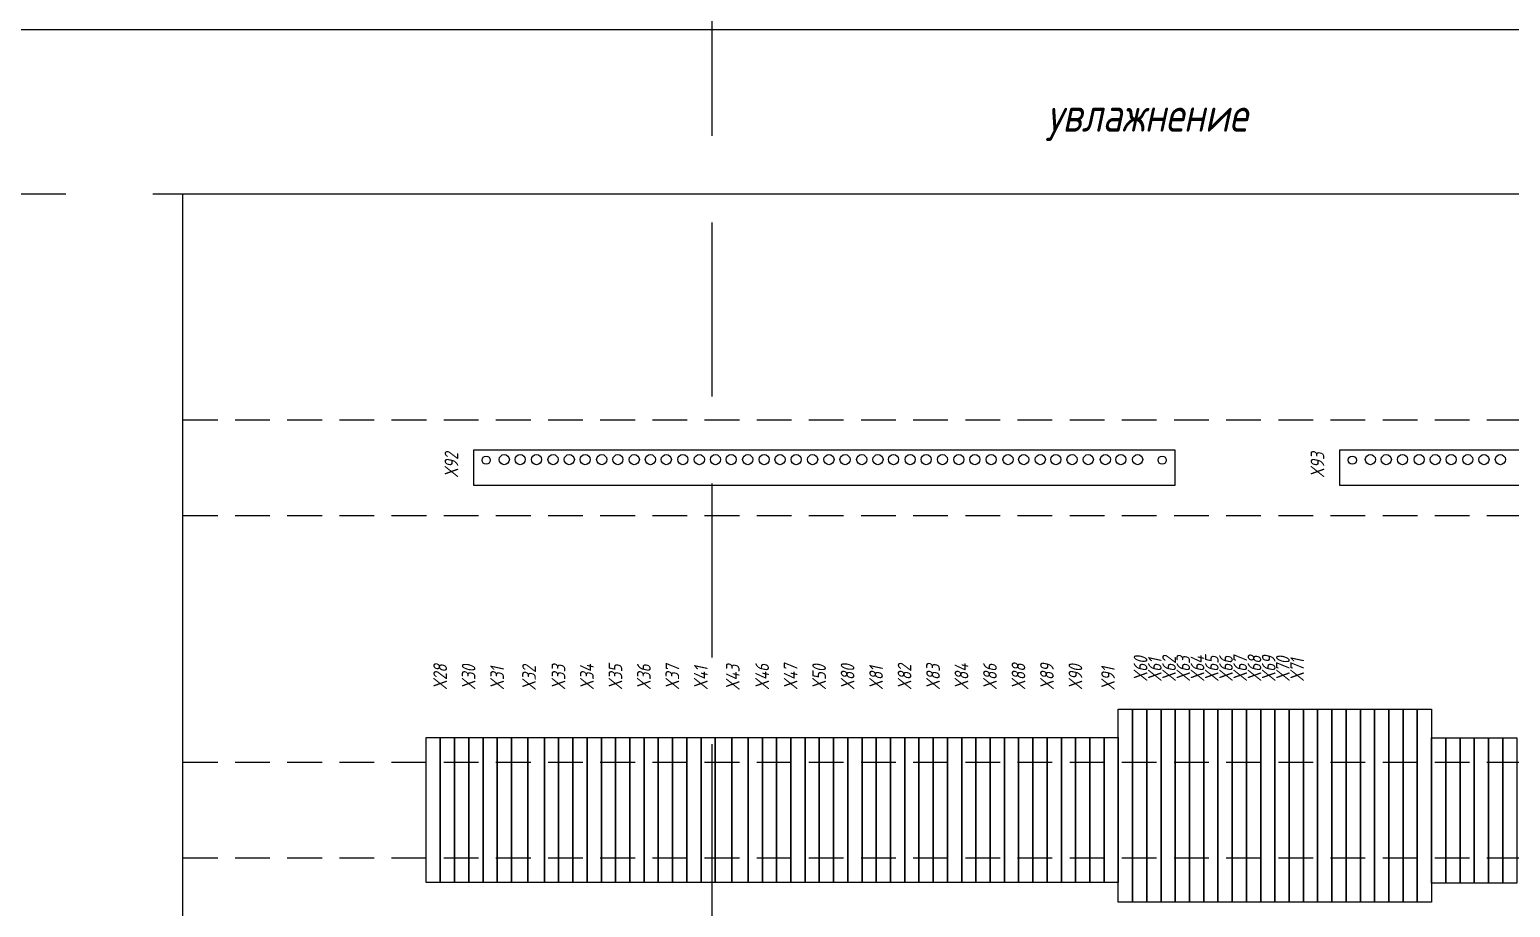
# Model space of a CAD drawing. Header units: millimetres. Extents: x -2573 to 1068, y -1220 to 2800.
# Drawn here: x 50 to 591, y 2479 to 2800 of the extents above; entities that cross this region are included whole.
import ezdxf

# ---------------------------------------------------------------- set-up
doc = ezdxf.new("R2010")
doc.units = ezdxf.units.MM
doc.linetypes.add('DASHED', pattern=[19.05, 12.7, -6.35])
doc.layers.add('noprint', color=2, linetype='Continuous', true_color=0xffff00, plot=False)
doc.styles.add('textstyle143', font='', dxfattribs={"width": 0.8})
doc.styles.add('textstyle15', font='', dxfattribs={"width": 0.8})
doc.styles.add('textstyle175', font='', dxfattribs={"width": 0.8})
doc.styles.add('textstyle176', font='', dxfattribs={"width": 0.8})
doc.styles.add('textstyle177', font='', dxfattribs={"width": 0.8})
doc.styles.add('textstyle178', font='', dxfattribs={"width": 0.8})
doc.styles.add('textstyle179', font='', dxfattribs={"width": 0.8})
doc.styles.add('textstyle180', font='', dxfattribs={"width": 0.8})
doc.styles.add('textstyle181', font='', dxfattribs={"width": 0.8})
doc.styles.add('textstyle182', font='', dxfattribs={"width": 0.8})
doc.styles.add('textstyle183', font='', dxfattribs={"width": 0.8})
doc.styles.add('textstyle184', font='', dxfattribs={"width": 0.8})
doc.styles.add('textstyle185', font='', dxfattribs={"width": 0.8})
doc.styles.add('textstyle186', font='', dxfattribs={"width": 0.8})
doc.styles.add('textstyle187', font='', dxfattribs={"width": 0.8})
doc.styles.add('textstyle188', font='', dxfattribs={"width": 0.8})
doc.styles.add('textstyle189', font='', dxfattribs={"width": 0.8})
doc.styles.add('textstyle190', font='', dxfattribs={"width": 0.8})
doc.styles.add('textstyle191', font='', dxfattribs={"width": 0.8})
doc.styles.add('textstyle192', font='', dxfattribs={"width": 0.8})
doc.styles.add('textstyle193', font='', dxfattribs={"width": 0.8})
doc.styles.add('textstyle194', font='', dxfattribs={"width": 0.8})
doc.styles.add('textstyle195', font='', dxfattribs={"width": 0.8})
doc.styles.add('textstyle196', font='', dxfattribs={"width": 0.8})
doc.styles.add('textstyle197', font='', dxfattribs={"width": 0.8})
doc.styles.add('textstyle198', font='', dxfattribs={"width": 0.8})
doc.styles.add('textstyle199', font='', dxfattribs={"width": 0.8})
doc.styles.add('textstyle200', font='', dxfattribs={"width": 0.8})
doc.styles.add('textstyle201', font='', dxfattribs={"width": 0.8})
doc.styles.add('textstyle202', font='', dxfattribs={"width": 0.8})
doc.styles.add('textstyle203', font='', dxfattribs={"width": 0.8})
doc.styles.add('textstyle204', font='', dxfattribs={"width": 0.8})
doc.styles.add('textstyle205', font='', dxfattribs={"width": 0.8})
doc.styles.add('textstyle206', font='', dxfattribs={"width": 0.8})
doc.styles.add('textstyle207', font='', dxfattribs={"width": 0.8})
doc.styles.add('textstyle208', font='', dxfattribs={"width": 0.8})
doc.styles.add('textstyle209', font='', dxfattribs={"width": 0.8})
doc.styles.add('textstyle210', font='', dxfattribs={"width": 0.8})
doc.styles.add('textstyle211', font='', dxfattribs={"width": 0.8})
doc.styles.get('textstyle143').set_extended_font_data('ISOCPEUR', italic=True)
doc.styles.get('textstyle15').set_extended_font_data('ISOCPEUR', italic=True)
doc.styles.get('textstyle175').set_extended_font_data('ISOCPEUR', italic=True)
doc.styles.get('textstyle176').set_extended_font_data('ISOCPEUR', italic=True)
doc.styles.get('textstyle177').set_extended_font_data('ISOCPEUR', italic=True)
doc.styles.get('textstyle178').set_extended_font_data('ISOCPEUR', italic=True)
doc.styles.get('textstyle179').set_extended_font_data('ISOCPEUR', italic=True)
doc.styles.get('textstyle180').set_extended_font_data('ISOCPEUR', italic=True)
doc.styles.get('textstyle181').set_extended_font_data('ISOCPEUR', italic=True)
doc.styles.get('textstyle182').set_extended_font_data('ISOCPEUR', italic=True)
doc.styles.get('textstyle183').set_extended_font_data('ISOCPEUR', italic=True)
doc.styles.get('textstyle184').set_extended_font_data('ISOCPEUR', italic=True)
doc.styles.get('textstyle185').set_extended_font_data('ISOCPEUR', italic=True)
doc.styles.get('textstyle186').set_extended_font_data('ISOCPEUR', italic=True)
doc.styles.get('textstyle187').set_extended_font_data('ISOCPEUR', italic=True)
doc.styles.get('textstyle188').set_extended_font_data('ISOCPEUR', italic=True)
doc.styles.get('textstyle189').set_extended_font_data('ISOCPEUR', italic=True)
doc.styles.get('textstyle190').set_extended_font_data('ISOCPEUR', italic=True)
doc.styles.get('textstyle191').set_extended_font_data('ISOCPEUR', italic=True)
doc.styles.get('textstyle192').set_extended_font_data('ISOCPEUR', italic=True)
doc.styles.get('textstyle193').set_extended_font_data('ISOCPEUR', italic=True)
doc.styles.get('textstyle194').set_extended_font_data('ISOCPEUR', italic=True)
doc.styles.get('textstyle195').set_extended_font_data('ISOCPEUR', italic=True)
doc.styles.get('textstyle196').set_extended_font_data('ISOCPEUR', italic=True)
doc.styles.get('textstyle197').set_extended_font_data('ISOCPEUR', italic=True)
doc.styles.get('textstyle198').set_extended_font_data('ISOCPEUR', italic=True)
doc.styles.get('textstyle199').set_extended_font_data('ISOCPEUR', italic=True)
doc.styles.get('textstyle200').set_extended_font_data('ISOCPEUR', italic=True)
doc.styles.get('textstyle201').set_extended_font_data('ISOCPEUR', italic=True)
doc.styles.get('textstyle202').set_extended_font_data('ISOCPEUR', italic=True)
doc.styles.get('textstyle203').set_extended_font_data('ISOCPEUR', italic=True)
doc.styles.get('textstyle204').set_extended_font_data('ISOCPEUR', italic=True)
doc.styles.get('textstyle205').set_extended_font_data('ISOCPEUR', italic=True)
doc.styles.get('textstyle206').set_extended_font_data('ISOCPEUR', italic=True)
doc.styles.get('textstyle207').set_extended_font_data('ISOCPEUR', italic=True)
doc.styles.get('textstyle208').set_extended_font_data('ISOCPEUR', italic=True)
doc.styles.get('textstyle209').set_extended_font_data('ISOCPEUR', italic=True)
doc.styles.get('textstyle210').set_extended_font_data('ISOCPEUR', italic=True)
doc.styles.get('textstyle211').set_extended_font_data('ISOCPEUR', italic=True)

msp = doc.modelspace()

# ---------------------------------------------------------------- linework, layer by layer
msp.add_line((0, 2800), (962.5, 2800))
at = {"color": 0, "linetype": 'DASHED'}
for p, q in [((106.25, 2657.5), (856.25, 2657.5)), ((106.25, 2622.5), (856.25, 2622.5)), ((106.25, 2532.5), (856.25, 2532.5)), ((106.25, 2497.5), (856.25, 2497.5))]:
    msp.add_line(p, q, dxfattribs=at)
at = {"flags": 128}
for points in [[(212.44, 2633.5), (212.44, 2646.5), (468.44, 2646.5), (468.44, 2633.5)], [(528.72, 2633.5), (528.72, 2646.5), (784.72, 2646.5), (784.72, 2633.5)]]:
    msp.add_lwpolyline(points, close=True, dxfattribs=at)
at = {"color": 0}
for points in [[(453.05, 2481.4), (447.85, 2481.4), (447.85, 2551.8), (453.05, 2551.8)], [(458.25, 2481.4), (453.05, 2481.4), (453.05, 2551.8), (458.25, 2551.8)], [(463.45, 2481.4), (458.25, 2481.4), (458.25, 2551.8), (463.45, 2551.8)], [(468.65, 2481.4), (463.45, 2481.4), (463.45, 2551.8), (468.65, 2551.8)], [(473.85, 2481.4), (468.65, 2481.4), (468.65, 2551.8), (473.85, 2551.8)], [(479.05, 2481.4), (473.85, 2481.4), (473.85, 2551.8), (479.05, 2551.8)], [(484.25, 2481.4), (479.05, 2481.4), (479.05, 2551.8), (484.25, 2551.8)], [(489.45, 2481.4), (484.25, 2481.4), (484.25, 2551.8), (489.45, 2551.8)], [(494.65, 2481.4), (489.45, 2481.4), (489.45, 2551.8), (494.65, 2551.8)], [(499.85, 2481.4), (494.65, 2481.4), (494.65, 2551.8), (499.85, 2551.8)], [(505.05, 2481.4), (499.85, 2481.4), (499.85, 2551.8), (505.05, 2551.8)], [(510.25, 2481.4), (505.05, 2481.4), (505.05, 2551.8), (510.25, 2551.8)], [(515.45, 2481.4), (510.25, 2481.4), (510.25, 2551.8), (515.45, 2551.8)], [(520.65, 2481.4), (515.45, 2481.4), (515.45, 2551.8), (520.65, 2551.8)], [(525.85, 2481.4), (520.65, 2481.4), (520.65, 2551.8), (525.85, 2551.8)], [(531.05, 2481.4), (525.85, 2481.4), (525.85, 2551.8), (531.05, 2551.8)], [(536.25, 2481.4), (531.05, 2481.4), (531.05, 2551.8), (536.25, 2551.8)], [(541.45, 2481.4), (536.25, 2481.4), (536.25, 2551.8), (541.45, 2551.8)], [(546.65, 2481.4), (541.45, 2481.4), (541.45, 2551.8), (546.65, 2551.8)], [(551.85, 2481.4), (546.65, 2481.4), (546.65, 2551.8), (551.85, 2551.8)], [(557.05, 2481.4), (551.85, 2481.4), (551.85, 2551.8), (557.05, 2551.8)], [(562.25, 2481.4), (557.05, 2481.4), (557.05, 2551.8), (562.25, 2551.8)], [(200.25, 2488.5), (195.05, 2488.5), (195.05, 2541.5), (200.25, 2541.5)], [(205.45, 2488.5), (200.25, 2488.5), (200.25, 2541.5), (205.45, 2541.5)], [(210.65, 2488.5), (205.45, 2488.5), (205.45, 2541.5), (210.65, 2541.5)], [(215.85, 2488.5), (210.65, 2488.5), (210.65, 2541.5), (215.85, 2541.5)], [(221.05, 2488.5), (215.85, 2488.5), (215.85, 2541.5), (221.05, 2541.5)], [(226.25, 2488.5), (221.05, 2488.5), (221.05, 2541.5), (226.25, 2541.5)], [(232.25, 2541.5), (232.25, 2488.5), (226.25, 2488.5), (226.25, 2541.5)], [(238.25, 2541.5), (238.25, 2488.5), (232.25, 2488.5), (232.25, 2541.5)], [(243.45, 2488.5), (238.25, 2488.5), (238.25, 2541.5), (243.45, 2541.5)], [(248.65, 2488.5), (243.45, 2488.5), (243.45, 2541.5), (248.65, 2541.5)], [(253.85, 2488.5), (248.65, 2488.5), (248.65, 2541.5), (253.85, 2541.5)], [(259.05, 2488.5), (253.85, 2488.5), (253.85, 2541.5), (259.05, 2541.5)], [(264.25, 2488.5), (259.05, 2488.5), (259.05, 2541.5), (264.25, 2541.5)], [(269.45, 2488.5), (264.25, 2488.5), (264.25, 2541.5), (269.45, 2541.5)], [(274.65, 2488.5), (269.45, 2488.5), (269.45, 2541.5), (274.65, 2541.5)], [(279.85, 2488.5), (274.65, 2488.5), (274.65, 2541.5), (279.85, 2541.5)], [(285.05, 2488.5), (279.85, 2488.5), (279.85, 2541.5), (285.05, 2541.5)], [(290.25, 2488.5), (285.05, 2488.5), (285.05, 2541.5), (290.25, 2541.5)], [(295.45, 2488.5), (290.25, 2488.5), (290.25, 2541.5), (295.45, 2541.5)], [(300.65, 2488.5), (295.45, 2488.5), (295.45, 2541.5), (300.65, 2541.5)], [(306.65, 2541.5), (306.65, 2488.5), (300.65, 2488.5), (300.65, 2541.5)], [(312.65, 2541.5), (312.65, 2488.5), (306.65, 2488.5), (306.65, 2541.5)], [(317.85, 2488.5), (312.65, 2488.5), (312.65, 2541.5), (317.85, 2541.5)], [(323.05, 2488.5), (317.85, 2488.5), (317.85, 2541.5), (323.05, 2541.5)], [(328.25, 2488.5), (323.05, 2488.5), (323.05, 2541.5), (328.25, 2541.5)], [(333.45, 2488.5), (328.25, 2488.5), (328.25, 2541.5), (333.45, 2541.5)], [(338.65, 2488.5), (333.45, 2488.5), (333.45, 2541.5), (338.65, 2541.5)], [(343.85, 2488.5), (338.65, 2488.5), (338.65, 2541.5), (343.85, 2541.5)], [(349.05, 2488.5), (343.85, 2488.5), (343.85, 2541.5), (349.05, 2541.5)], [(354.25, 2488.5), (349.05, 2488.5), (349.05, 2541.5), (354.25, 2541.5)], [(359.45, 2488.5), (354.25, 2488.5), (354.25, 2541.5), (359.45, 2541.5)], [(364.65, 2488.5), (359.45, 2488.5), (359.45, 2541.5), (364.65, 2541.5)], [(369.85, 2488.5), (364.65, 2488.5), (364.65, 2541.5), (369.85, 2541.5)], [(375.05, 2488.5), (369.85, 2488.5), (369.85, 2541.5), (375.05, 2541.5)], [(380.25, 2488.5), (375.05, 2488.5), (375.05, 2541.5), (380.25, 2541.5)], [(385.45, 2488.5), (380.25, 2488.5), (380.25, 2541.5), (385.45, 2541.5)], [(390.65, 2488.5), (385.45, 2488.5), (385.45, 2541.5), (390.65, 2541.5)], [(395.85, 2488.5), (390.65, 2488.5), (390.65, 2541.5), (395.85, 2541.5)], [(401.05, 2488.5), (395.85, 2488.5), (395.85, 2541.5), (401.05, 2541.5)], [(406.25, 2488.5), (401.05, 2488.5), (401.05, 2541.5), (406.25, 2541.5)], [(411.45, 2488.5), (406.25, 2488.5), (406.25, 2541.5), (411.45, 2541.5)], [(416.65, 2488.5), (411.45, 2488.5), (411.45, 2541.5), (416.65, 2541.5)], [(421.85, 2488.5), (416.65, 2488.5), (416.65, 2541.5), (421.85, 2541.5)], [(427.05, 2488.5), (421.85, 2488.5), (421.85, 2541.5), (427.05, 2541.5)], [(432.25, 2488.5), (427.05, 2488.5), (427.05, 2541.5), (432.25, 2541.5)], [(437.45, 2488.5), (432.25, 2488.5), (432.25, 2541.5), (437.45, 2541.5)], [(442.65, 2488.5), (437.45, 2488.5), (437.45, 2541.5), (442.65, 2541.5)], [(447.85, 2488.5), (442.65, 2488.5), (442.65, 2541.5), (447.85, 2541.5)], [(567.45, 2488.3), (562.25, 2488.3), (562.25, 2541.3), (567.45, 2541.3)], [(572.65, 2488.3), (567.45, 2488.3), (567.45, 2541.3), (572.65, 2541.3)], [(577.85, 2488.3), (572.65, 2488.3), (572.65, 2541.3), (577.85, 2541.3)], [(583.05, 2488.3), (577.85, 2488.3), (577.85, 2541.3), (583.05, 2541.3)], [(588.25, 2488.3), (583.05, 2488.3), (583.05, 2541.3), (588.25, 2541.3)], [(593.45, 2488.3), (588.25, 2488.3), (588.25, 2541.3), (593.45, 2541.3)]]:
    msp.add_lwpolyline(points, close=True, dxfattribs=at)
for centre, radius in [((223.61, 2642.96), 1.85), ((229.43, 2642.96), 1.85), ((235.36, 2642.96), 1.85), ((241.41, 2642.96), 1.85), ((247.34, 2642.96), 1.85), ((253.13, 2642.96), 1.85), ((259.19, 2642.96), 1.85), ((265.11, 2642.96), 1.85), ((271.09, 2642.96), 1.85), ((276.96, 2642.96), 1.85), ((282.78, 2642.96), 1.85), ((288.81, 2642.96), 1.85), ((294.84, 2642.96), 1.85), ((300.71, 2642.96), 1.85), ((306.48, 2642.96), 1.85), ((312.51, 2642.96), 1.85), ((318.54, 2642.96), 1.85), ((324.31, 2642.96), 1.85), ((330.23, 2642.96), 1.85), ((336.21, 2642.96), 1.85), ((342.19, 2642.96), 1.85), ((348.06, 2642.96), 1.85), ((354.14, 2642.96), 1.85), ((360.07, 2642.96), 1.85), ((365.78, 2642.96), 1.85), ((371.81, 2642.96), 1.85), ((377.69, 2642.96), 1.85), ((383.61, 2642.96), 1.85), ((389.59, 2642.96), 1.85), ((395.46, 2642.96), 1.85), ((401.39, 2642.96), 1.85), ((407.57, 2642.96), 1.85), ((413.29, 2642.96), 1.85), ((419.37, 2642.96), 1.85), ((425.04, 2642.96), 1.85), ((430.96, 2642.96), 1.85), ((436.89, 2642.96), 1.85), ((443.12, 2642.96), 1.85), ((448.79, 2642.96), 1.85), ((454.92, 2642.96), 1.85), ((539.9, 2642.96), 1.85), ((545.72, 2642.96), 1.85), ((551.64, 2642.96), 1.85), ((557.7, 2642.96), 1.85), ((563.62, 2642.96), 1.85), ((569.42, 2642.96), 1.85), ((575.47, 2642.96), 1.85), ((581.4, 2642.96), 1.85), ((587.37, 2642.96), 1.85), ((217, 2642.76), 1.5), ((463.88, 2642.76), 1.5), ((533.29, 2642.76), 1.5)]:
    msp.add_circle(centre, radius)
at = {"layer": 'noprint', "linetype": 'DASHED', "ltscale": 5}
msp.add_line((0, 2740), (912, 2740), dxfattribs=at)
msp.add_xline((299.5, -1041.11), (0, 1), dxfattribs=at)
at = {"layer": 'noprint'}
msp.add_lwpolyline([(106.25, 2740), (856.25, 2740), (856.25, 2290), (106.25, 2290)], close=True, dxfattribs=at)

# ---------------------------------------------------------------- texts
at = {"color": 1, "lineweight": 40, "true_color": 0xff0000, "width": 0.8}
for s, style, p in [('X92', 'textstyle175', (206.8, 2636.27)), ('X93', 'textstyle143', (523.08, 2636.27)), ('X35', 'textstyle203', (266.69, 2558.84)), ('X37', 'textstyle207', (287.49, 2558.84)), ('X47', 'textstyle177', (330.69, 2558.84)), ('X82', 'textstyle183', (372.29, 2558.84)), ('X83', 'textstyle190', (382.69, 2558.84)), ('X88', 'textstyle205', (413.89, 2558.84)), ('X89', 'textstyle206', (424.29, 2558.84)), ('X60', 'textstyle178', (458.48, 2561.87)), ('X61', 'textstyle179', (463.68, 2561.87)), ('X62', 'textstyle184', (468.88, 2561.87)), ('X63', 'textstyle185', (474.08, 2561.87)), ('X64', 'textstyle186', (479.28, 2561.87)), ('X65', 'textstyle192', (484.48, 2561.87)), ('X66', 'textstyle193', (489.68, 2561.87)), ('X67', 'textstyle195', (494.88, 2561.87)), ('X68', 'textstyle196', (500.08, 2561.87)), ('X69', 'textstyle197', (505.28, 2561.87)), ('X70', 'textstyle198', (510.48, 2561.87)), ('X71', 'textstyle199', (515.68, 2561.87)), ('X28', 'textstyle180', (202.69, 2558.84)), ('X30', 'textstyle201', (213.09, 2558.84)), ('X31', 'textstyle189', (223.49, 2558.84)), ('X32', 'textstyle187', (235.14, 2558.64)), ('X33', 'textstyle188', (245.89, 2558.84)), ('X34', 'textstyle202', (256.29, 2558.84)), ('X36', 'textstyle204', (277.09, 2558.84)), ('X41', 'textstyle208', (297.89, 2558.84)), ('X43', 'textstyle209', (309.54, 2558.64)), ('X46', 'textstyle176', (320.29, 2558.84)), ('X50', 'textstyle200', (341.09, 2558.84)), ('X80', 'textstyle181', (351.49, 2558.84)), ('X81', 'textstyle182', (361.89, 2558.84)), ('X84', 'textstyle191', (393.09, 2558.84)), ('X86', 'textstyle194', (403.49, 2558.84)), ('X90', 'textstyle210', (434.69, 2558.84)), ('X91', 'textstyle211', (446.59, 2558.64))]:
    msp.add_text(s, height=5, rotation=90, dxfattribs=dict(at, style=style)).set_placement(p)
at = {"layer": 'noprint', "linetype": 'DASHED', "ltscale": 5, "style": 'textstyle15', "width": 0.8}
msp.add_text('увлажнение', height=12.5, dxfattribs=at).set_placement((421.76, 2762.72))

doc.saveas('drawing.dxf')
